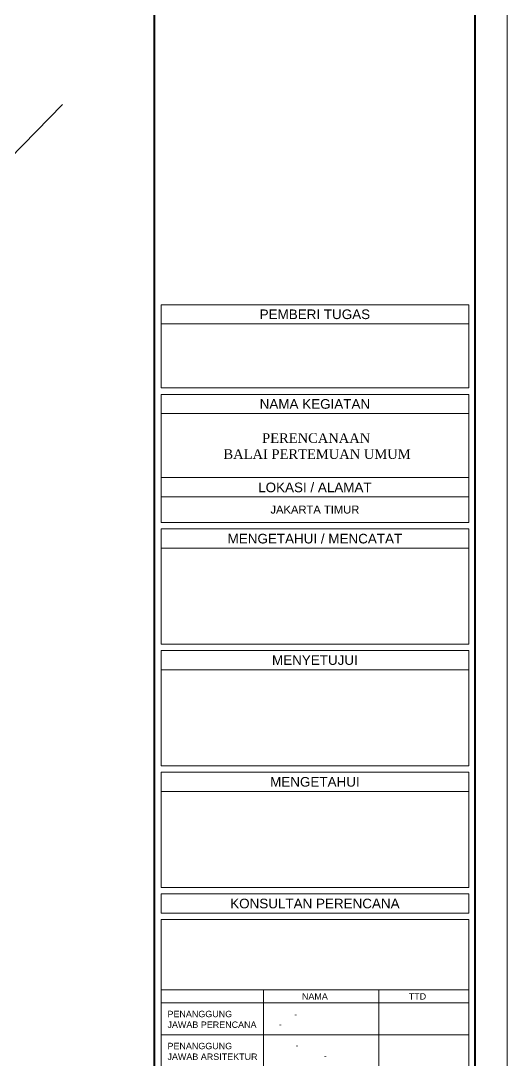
# Model space of a CAD drawing. Header units: inches. Extents: x 249 to 1192, y -18 to 440.
# Drawn here: x 1009.3 to 1047.2, y 169.5 to 250.7 of the extents above; entities that cross this region are included whole.
import ezdxf
from ezdxf.enums import TextEntityAlignment as Align

# ---------------------------------------------------------------- set-up
doc = ezdxf.new("R2010")
doc.units = ezdxf.units.IN
doc.header["$MEASUREMENT"] = 0
for name, color, linetype, lineweight in [('DINDING', 6, 'Continuous', 0), ('GRS KOP', 1, 'Continuous', 40), ('JALAN EKSISTING', 51, 'Continuous', 20), ('KOP', 7, 'Continuous', 20)]:
    doc.layers.add(name, color=color, linetype=linetype, lineweight=lineweight)
doc.styles.add('R', font='romantic.ttf')
doc.styles.get("Standard").update_dxf_attribs({"font": 'arial.ttf'})

# ---------------------------------------------------------------- blocks, each defined once
blk = doc.blocks.new('KOP-ARS')
at = {"layer": 'GRS KOP'}
for p, q in [((73, 1), (73, 54)), ((83, 1), (83, 54))]:
    blk.add_line(p, q, dxfattribs=at)
at = {"layer": 'KOP'}
for p, q in [((73.2, 31.6), (73.2, 34.2)), ((82.8, 34.2), (73.2, 34.2)), ((82.8, 31.6), (82.8, 34.2)), ((82.8, 33.6), (73.2, 33.6)), ((82.8, 31.6), (73.2, 31.6)), ((73.2, 27.4), (73.2, 31.4)), ((82.8, 31.4), (73.2, 31.4)), ((82.8, 27.4), (82.8, 31.4)), ((82.8, 30.8), (73.2, 30.8)), ((82.8, 28.8), (73.2, 28.8)), ((82.8, 28.2), (73.2, 28.2)), ((82.8, 27.4), (73.2, 27.4)), ((73.2, 23.6), (73.2, 27.2)), ((82.8, 27.2), (73.2, 27.2)), ((82.8, 23.6), (82.8, 27.2)), ((82.8, 26.6), (73.2, 26.6)), ((82.8, 23.6), (73.2, 23.6)), ((73.2, 19.8), (73.2, 23.4)), ((82.8, 23.4), (73.2, 23.4)), ((82.8, 19.8), (82.8, 23.4)), ((82.8, 22.8), (73.2, 22.8)), ((82.8, 19.8), (73.2, 19.8)), ((73.2, 16), (73.2, 19.6)), ((82.8, 19.6), (73.2, 19.6)), ((82.8, 16), (82.8, 19.6)), ((82.8, 19), (73.2, 19)), ((82.8, 16), (73.2, 16)), ((73.2, 9.4), (73.2, 15)), ((82.8, 15), (73.2, 15)), ((82.8, 9.4), (82.8, 15)), ((82.8, 12.8), (73.2, 12.8)), ((76.4, 9.4), (76.4, 12.8)), ((79.993, 9.4), (79.993, 12.8)), ((82.8, 12.4), (73.2, 12.4)), ((73.2, 12.4), (73.2, 11.4)), ((82.8, 11.4), (73.2, 11.4))]:
    blk.add_line(p, q, dxfattribs=at)
for points in [[(0, 0), (84, 0), (84, 55), (0, 55)], [(73.2, 15.2), (82.8, 15.2), (82.8, 15.8), (73.2, 15.8)]]:
    blk.add_lwpolyline(points, close=True, dxfattribs=at)
blk.add_text('-', height=0.18).set_placement((76.884, 11.64))
for s, height, p in [('PEMBERI TUGAS', 0.3, (78, 33.9)), ('NAMA KEGIATAN', 0.3, (78, 31.1)), ('LOKASI / ALAMAT', 0.3, (78, 28.5)), ('JAKARTA TIMUR', 0.25, (78, 27.8)), ('MENGETAHUI / MENCATAT', 0.3, (78, 26.9)), ('MENYETUJUI', 0.3, (78, 23.1)), ('MENGETAHUI', 0.3, (78, 19.3)), ('KONSULTAN PERENCANA', 0.3, (78, 15.5)), ('NAMA', 0.2, (78, 12.6)), ('TTD', 0.2, (81.2, 12.6))]:
    blk.add_text(s, height=height, dxfattribs=at).set_placement(p, align=Align.MIDDLE)
blk.add_text('-', height=0.187, dxfattribs=at).set_placement((78.323, 10.65), align=Align.CENTER)
at = {"layer": 'KOP', "insert": (73.529, 30.184), "char_height": 0.3, "attachment_point": 1, "style": 'R'}
blk.add_mtext_dynamic_manual_height_columns('\\pi2.8239;PERENCANAAN\\P\\pi1.6183;BALAI PERTEMUAN UMUM', width=8.94019, gutter_width=1.75, heights=[0], dxfattribs=at)
at = {"layer": 'KOP', "char_height": 0.2, "attachment_point": 1}
for s, insert in [('PENANGGUNG\\PJAWAB PERENCANA', (73.4, 12.15)), ('PENANGGUNG\\PJAWAB ARSITEKTUR', (73.4, 11.15))]:
    blk.add_mtext_dynamic_manual_height_columns(s, width=2.90143, gutter_width=1.75, heights=[0], dxfattribs=dict(at, insert=insert))
at = {"layer": 'KOP', "char_height": 0.18, "attachment_point": 1}
for insert, width in [((77.357, 12.13), 2.5923), ((77.396, 11.157), 3.89249)]:
    blk.add_mtext('-', dxfattribs=dict(at, insert=insert, width=width))
at = {"layer": 'KOP'}
for tag, height, p in [('SUKMA', 0.2, (78, 9.9)), ('1:100', 0.25, (81.3, 5.5)), ('1:100', 0.25, (81.3, 4.9)), ('1:100', 0.25, (81.3, 4.3)), ('AR-01', 0.35, (78.15, 2.7)), ('10', 0.35, (81.3, 2.7)), ('2012', 0.35, (81.3, 1.7))]:
    blk.add_attdef(tag, text='', height=height, dxfattribs=at).set_placement(p, align=Align.MIDDLE)
for p in [(73.7, 5.325), (73.7, 4.725), (73.7, 4.125)]:
    blk.add_attdef('-', p, '', height=0.35, dxfattribs=at)
blk = doc.blocks.new('TAPAK')
at = {"layer": 'JALAN EKSISTING'}
blk.add_lwpolyline([(257.835, 248.085), (246.468, 236.442), (216.72, 198.567), (224.084, 193.067)], dxfattribs=at)

msp = doc.modelspace()

# ---------------------------------------------------------------- block references
at = {"layer": 'DINDING'}
msp.add_blockref('TAPAK', (754.7025, -3.96), dxfattribs=at)
at = {"layer": 'KOP', "xscale": 2.5, "yscale": 2.5, "zscale": 2.5}
msp.add_blockref('KOP-ARS', (837.2179, 142.9885), dxfattribs=at)

doc.saveas('drawing.dxf')
